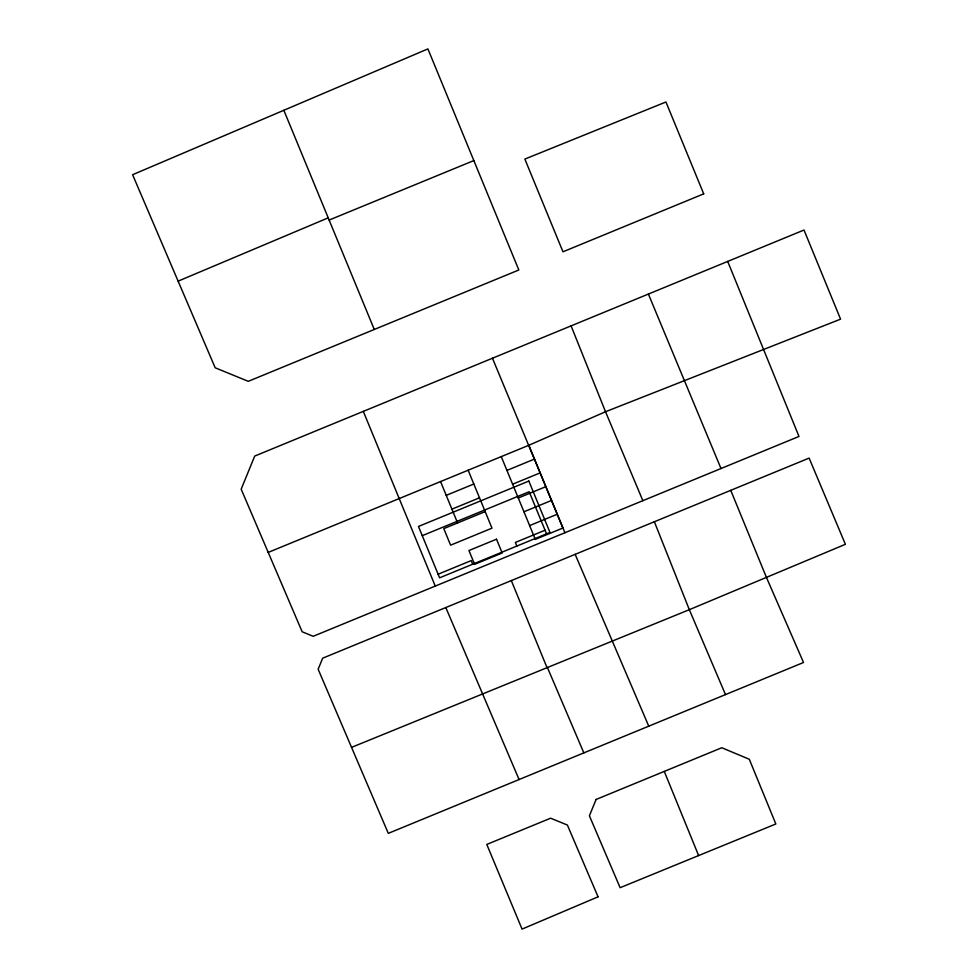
<?xml version="1.0" encoding="UTF-8"?>
<svg xmlns="http://www.w3.org/2000/svg" width="978" height="978" viewBox="0 0 978 978"><rect width="100%" height="100%" fill="white"/><g stroke="black" fill="none" stroke-linecap="round" stroke-linejoin="round"><path stroke-width="1.47" d="M268.204 552.411L528.853 445.271L605.516 411.738L840.567 319.158L804.002 230.026L254.72 456.066L241.175 489.183L302.153 631.764L313.192 636.299L798.989 436.445L727.693 261.407M178.118 281.151L328.217 217.849M329.121 220.062L473.841 160.575L518.829 269.989L248.278 381.322L215.172 367.777L132.605 174.72L427.912 48.9L473.841 160.575M446.237 495.357L473.829 484.012M506.934 470.406L534.526 459.061M451.909 509.159L479.501 497.814M512.606 484.208L540.198 472.863M422.264 535.663L529.184 491.726L546.555 533.841M485.174 511.616L443.792 528.621L450.601 545.174L491.983 528.169L468.156 470.222M518.279 497.998L545.871 486.653M523.951 511.787L551.543 500.443M529.624 525.589L557.216 514.245M438.107 574.208L471.225 560.59L472.716 564.208M545.064 530.223L515.369 542.435L516.861 546.054M730.737 490.308L766.532 577.656L803.525 662.485L388.303 833.354L318.143 669.233L322.667 658.194L809.124 458.095L845.395 544.306L689.331 609.685L351.542 747.375M575.15 554.33L648.769 726.202M725.48 694.588L689.331 609.685L654.368 521.751M547.411 667.497L583.854 752.926M445.809 607.546L519.073 779.539M642.864 500.687L605.516 411.738L571.091 325.894M492.46 358.229L564.942 532.729M648.402 294.097L721.006 468.535M283.84 110.294L374.281 329.476M363.303 411.383L435.247 586.066M528.853 445.271L562.888 528.034L535.296 539.379L501.262 456.616M511.311 580.577L547.044 667.681M440.565 481.567L457.582 522.949M664.282 771.422L698.634 855.603M596.091 799.466L589.404 815.811L620.125 887.694L775.835 823.977L749.295 759.258L721.788 747.742L596.091 799.466M598.059 896.826L522.056 929.1L486.787 844.442L550.626 818.195L567.387 825.053L598.059 896.826M703.708 193.864L562.973 251.798L524.856 159.084L665.945 101.993L703.708 193.864M528.853 481.066L418.474 526.457L439.599 577.827L549.978 532.435L528.853 481.066M496.518 539.196L468.939 550.541L474.611 564.33L502.191 552.986L496.518 539.196"/></g></svg>
